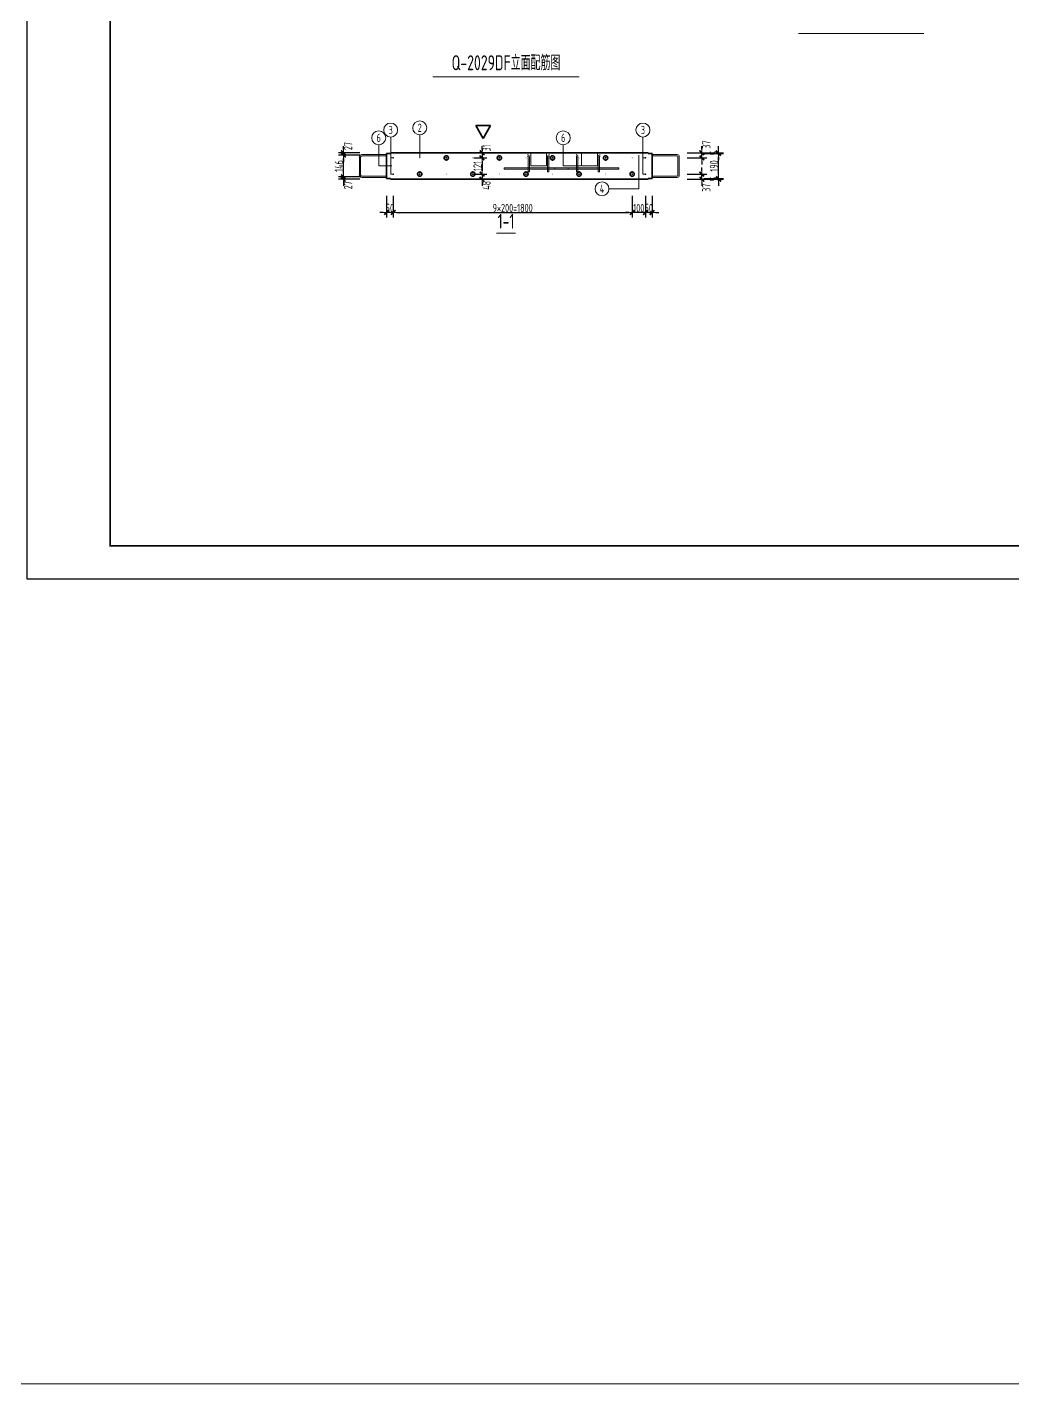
# Model space of a CAD drawing. Extents: x -85320 to 1679916, y -1321939 to 627.
# Drawn here: x 1201740 to 1231440, y -1211112 to -1170247 of the extents above; entities that cross this region are included whole.
import ezdxf
from ezdxf.enums import TextEntityAlignment as Align

# ---------------------------------------------------------------- set-up
doc = ezdxf.new("R2010")
doc.units = 0
doc.header["$LTSCALE"] = 1000
doc.linetypes.add('点划线', pattern=[1850, 1200, -300, 50, -300])
for name, color, linetype in [('BORDER', 7, 'Continuous'), ('TH', 7, 'Continuous'), ('打印线框', 7, 'Continuous'), ('拉模', 7, 'Continuous')]:
    doc.layers.add(name, color=color, linetype=linetype)
for name, color, linetype, lineweight in [('手孔', 6, 'Continuous', 0), ('直线', 7, 'Continuous', 18), ('预制墙图名', 7, 'Continuous', 18), ('预制墙墙身水平筋', 130, 'Continuous', 18), ('预制墙墙身纵向受力筋', 1, 'Continuous', 18), ('预制墙墙身纵向非受力筋', 94, 'Continuous', 18), ('预制墙墙身附加筋', 94, 'Continuous', 18), ('预制墙拉筋', 130, 'Continuous', 18), ('预制墙详图孔洞', 9, '点划线', 18), ('预制墙详图标注', 3, 'Continuous', 18), ('预制墙详图轮廓', 3, 'Continuous', 35)]:
    doc.layers.add(name, color=color, linetype=linetype, lineweight=lineweight)
doc.styles.add('中西文等高字体', font='hztxt_e.shx', dxfattribs={"width": 0.7, "bigfont": 'hbhz.shx'})
doc.styles.add('样式 1', font='yjkeng.shx', dxfattribs={"width": 0.7, "bigfont": 'yjkchn.shx'})
doc.styles.add('样式 2', font='yjkeng.shx', dxfattribs={"width": 0.7, "bigfont": 'yjkchn.shx'})
doc.styles.add('设计院一', font='', dxfattribs={"width": 0.8})
doc.styles.get('设计院一').set_extended_font_data('SimSun')
doc.dimstyles.new('盈建科结构', dxfattribs={"dimscale": 100, "dimtxt": 2.5, "dimasz": 1, "dimexe": 1.5, "dimexo": 0.625, "dimgap": 0.1, "dimtad": 1, "dimdec": 0, "dimrnd": 1, "dimzin": 0, "dimdsep": 46, "dimtxsty": '样式 1', "dimblk": '_yjkbk', "dimblk1": 'ARCHTICK', "dimblk2": 'ARCHTICK', "dimcen": 0.09, "dimadec": 0, "dimazin": 0, "dimtfac": 1, "dimtdec": 4, "dimtix": 1, "dimtmove": 2, "dimatfit": 3, "dimfxl": 1, "dimtolj": 1, "dimtzin": 0, "dimarcsym": 0})

# ---------------------------------------------------------------- blocks, each defined once
blk = doc.blocks.new('_yjkbk')
blk.add_line((-1, 0), (1.5, 0))
blk.add_lwpolyline([(-0.7, -0.7, 0.5, 0.5, 0), (0.7, 0.7, 0.5, 0.5, 0)], format="xyseb")
blk = doc.blocks.new('*D4661')
at = {"layer": 'Defpoints', "color": 0, "transparency": 16777216}
for p in [(1220369, -1175329), (1220569, -1175329), (1220369, -1175829)]:
    blk.add_point(p, dxfattribs=at)
at = {"layer": '预制墙详图标注', "color": 0, "lineweight": -2, "transparency": 16777216}
for p, q in [((1220369, -1175329), (1220369, -1175979)), ((1220569, -1175329), (1220569, -1175979)), ((1220269, -1175829), (1220169, -1175829)), ((1220569, -1175829), (1220369, -1175829)), ((1220669, -1175829), (1220769, -1175829))]:
    blk.add_line(p, q, dxfattribs=at)
at = {"layer": '预制墙详图标注', "color": 0, "lineweight": -2, "transparency": 16777216, "xscale": 100, "yscale": 100, "zscale": 100}
blk.add_blockref('_yjkbk', (1220369, -1175829), dxfattribs=at)
at = {"layer": '预制墙详图标注', "color": 0, "lineweight": -2, "transparency": 16777216, "xscale": 100, "yscale": 100, "zscale": 100, "rotation": 180}
blk.add_blockref('_yjkbk', (1220569, -1175829), dxfattribs=at)
at = {"layer": '预制墙详图标注', "color": 0, "transparency": 16777216, "insert": (1220469, -1175819), "char_height": 250, "attachment_point": 8, "style": '样式 1'}
blk.add_mtext('\\A1;50', dxfattribs=at)
blk = doc.blocks.new('_ArchTick')
at = {"color": 0, "linetype": 'ByBlock', "const_width": 0.4}
blk.add_lwpolyline([(-0.5, -0.5), (0.5, 0.5)], dxfattribs=at)
blk = doc.blocks.new('*D4662')
at = {"layer": 'Defpoints', "color": 0, "transparency": 16777216}
for p in [(1219969, -1175329), (1220369, -1175329), (1219969, -1175829)]:
    blk.add_point(p, dxfattribs=at)
at = {"layer": '预制墙详图标注', "color": 0, "lineweight": -2, "transparency": 16777216}
for p, q in [((1219969, -1175329), (1219969, -1175979)), ((1220369, -1175329), (1220369, -1175979)), ((1219869, -1175829), (1219769, -1175829)), ((1220369, -1175829), (1219969, -1175829)), ((1220469, -1175829), (1220569, -1175829))]:
    blk.add_line(p, q, dxfattribs=at)
at = {"layer": '预制墙详图标注', "color": 0, "lineweight": -2, "transparency": 16777216, "xscale": 100, "yscale": 100, "zscale": 100}
blk.add_blockref('_yjkbk', (1219969, -1175829), dxfattribs=at)
at = {"layer": '预制墙详图标注', "color": 0, "lineweight": -2, "transparency": 16777216, "xscale": 100, "yscale": 100, "zscale": 100, "rotation": 180}
blk.add_blockref('_yjkbk', (1220369, -1175829), dxfattribs=at)
at = {"layer": '预制墙详图标注', "color": 0, "transparency": 16777216, "insert": (1220169, -1175819), "char_height": 250, "attachment_point": 8, "style": '样式 1'}
blk.add_mtext('\\A1;100', dxfattribs=at)
blk = doc.blocks.new('*D4663')
at = {"layer": 'Defpoints', "color": 0, "transparency": 16777216}
for p in [(1212769, -1175329), (1219969, -1175329), (1219969, -1175829)]:
    blk.add_point(p, dxfattribs=at)
at = {"layer": '预制墙详图标注', "color": 0, "lineweight": -2, "transparency": 16777216}
for p, q in [((1212769, -1175392), (1212769, -1175979)), ((1219969, -1175392), (1219969, -1175979)), ((1212869, -1175829), (1219869, -1175829))]:
    blk.add_line(p, q, dxfattribs=at)
at = {"layer": '预制墙详图标注', "color": 0, "lineweight": -2, "transparency": 16777216, "xscale": 100, "yscale": 100, "zscale": 100, "rotation": 180}
blk.add_blockref('_yjkbk', (1212769, -1175829), dxfattribs=at)
at = {"layer": '预制墙详图标注', "color": 0, "lineweight": -2, "transparency": 16777216, "xscale": 100, "yscale": 100, "zscale": 100}
blk.add_blockref('_yjkbk', (1219969, -1175829), dxfattribs=at)
at = {"layer": '预制墙详图标注', "color": 0, "transparency": 16777216, "insert": (1216369, -1175819), "char_height": 250, "attachment_point": 8, "style": '样式 1'}
blk.add_mtext('\\A1;9×200=1800', dxfattribs=at)
blk = doc.blocks.new('*D4664')
at = {"layer": 'Defpoints', "color": 0, "transparency": 16777216}
for p in [(1212569, -1175329), (1212769, -1175329), (1212569, -1175829)]:
    blk.add_point(p, dxfattribs=at)
at = {"layer": '预制墙详图标注', "color": 0, "lineweight": -2, "transparency": 16777216}
for p, q in [((1212569, -1175329), (1212569, -1175979)), ((1212769, -1175329), (1212769, -1175979)), ((1212469, -1175829), (1212369, -1175829)), ((1212769, -1175829), (1212569, -1175829)), ((1212869, -1175829), (1212969, -1175829))]:
    blk.add_line(p, q, dxfattribs=at)
at = {"layer": '预制墙详图标注', "color": 0, "lineweight": -2, "transparency": 16777216, "xscale": 100, "yscale": 100, "zscale": 100}
blk.add_blockref('_yjkbk', (1212569, -1175829), dxfattribs=at)
at = {"layer": '预制墙详图标注', "color": 0, "lineweight": -2, "transparency": 16777216, "xscale": 100, "yscale": 100, "zscale": 100, "rotation": 180}
blk.add_blockref('_yjkbk', (1212769, -1175829), dxfattribs=at)
at = {"layer": '预制墙详图标注', "color": 0, "transparency": 16777216, "insert": (1212669, -1175819), "char_height": 250, "attachment_point": 8, "style": '样式 1'}
blk.add_mtext('\\A1;50', dxfattribs=at)
blk = doc.blocks.new('*D4688')
at = {"layer": 'Defpoints', "color": 0, "transparency": 16777216}
for p in [(1211269, -1174753), (1211769, -1174753), (1211769, -1174829)]:
    blk.add_point(p, dxfattribs=at)
at = {"layer": '预制墙详图标注', "color": 0, "lineweight": -2, "transparency": 16777216}
for p, q in [((1211769, -1174753), (1211119, -1174753)), ((1211769, -1174829), (1211119, -1174829)), ((1211269, -1174653), (1211269, -1174553)), ((1211269, -1174829), (1211269, -1174753)), ((1211269, -1174929), (1211269, -1175029))]:
    blk.add_line(p, q, dxfattribs=at)
at = {"layer": '预制墙详图标注', "color": 0, "lineweight": -2, "transparency": 16777216, "xscale": 100, "yscale": 100, "zscale": 100}
for p, rotation in [((1211269, -1174753), 270), ((1211269, -1174829), 90)]:
    blk.add_blockref('_yjkbk', p, dxfattribs=dict(at, rotation=rotation))
at = {"layer": '预制墙详图标注', "color": 0, "transparency": 16777216, "insert": (1211536, -1175009), "char_height": 250, "attachment_point": 8, "rotation": 90, "style": '样式 1'}
blk.add_mtext('\\A1;27', dxfattribs=at)
blk = doc.blocks.new('*D4689')
at = {"layer": 'Defpoints', "color": 0, "transparency": 16777216}
for p in [(1211269, -1174105), (1211769, -1174105), (1211769, -1174753)]:
    blk.add_point(p, dxfattribs=at)
at = {"layer": '预制墙详图标注', "color": 0, "lineweight": -2, "transparency": 16777216}
for p, q in [((1211769, -1174105), (1211119, -1174105)), ((1211269, -1174653), (1211269, -1174205)), ((1211769, -1174753), (1211119, -1174753))]:
    blk.add_line(p, q, dxfattribs=at)
at = {"layer": '预制墙详图标注', "color": 0, "lineweight": -2, "transparency": 16777216, "xscale": 100, "yscale": 100, "zscale": 100}
for p, rotation in [((1211269, -1174105), 90), ((1211269, -1174753), 270)]:
    blk.add_blockref('_yjkbk', p, dxfattribs=dict(at, rotation=rotation))
at = {"layer": '预制墙详图标注', "color": 0, "transparency": 16777216, "insert": (1211259, -1174429), "char_height": 250, "attachment_point": 8, "rotation": 90, "style": '样式 1'}
blk.add_mtext('\\A1;146', dxfattribs=at)
blk = doc.blocks.new('*D4690')
at = {"layer": 'Defpoints', "color": 0, "transparency": 16777216}
for p in [(1211269, -1174029), (1211769, -1174029), (1211769, -1174105)]:
    blk.add_point(p, dxfattribs=at)
at = {"layer": '预制墙详图标注', "color": 0, "lineweight": -2, "transparency": 16777216}
for p, q in [((1211769, -1174029), (1211119, -1174029)), ((1211269, -1173929), (1211269, -1173829)), ((1211269, -1174105), (1211269, -1174029)), ((1211769, -1174105), (1211119, -1174105)), ((1211269, -1174205), (1211269, -1174305))]:
    blk.add_line(p, q, dxfattribs=at)
at = {"layer": '预制墙详图标注', "color": 0, "lineweight": -2, "transparency": 16777216, "xscale": 100, "yscale": 100, "zscale": 100}
for p, rotation in [((1211269, -1174029), 270), ((1211269, -1174105), 90)]:
    blk.add_blockref('_yjkbk', p, dxfattribs=dict(at, rotation=rotation))
at = {"layer": '预制墙详图标注', "color": 0, "transparency": 16777216, "insert": (1211534, -1173830), "char_height": 250, "attachment_point": 8, "rotation": 90, "style": '样式 1'}
blk.add_mtext('\\A1;27', dxfattribs=at)
blk = doc.blocks.new('*D4708')
at = {"layer": 'Defpoints', "color": 0, "transparency": 16777216}
for p in [(1215195, -1174673), (1215195, -1174829), (1215445, -1174829)]:
    blk.add_point(p, dxfattribs=at)
at = {"layer": '预制墙详图标注', "color": 0, "lineweight": -2, "transparency": 16777216}
for p, q in [((1215445, -1174573), (1215445, -1174473)), ((1215195, -1174673), (1215595, -1174673)), ((1215195, -1174829), (1215595, -1174829)), ((1215445, -1174673), (1215445, -1174829)), ((1215445, -1174929), (1215445, -1175029))]:
    blk.add_line(p, q, dxfattribs=at)
at = {"layer": '预制墙详图标注', "color": 0, "lineweight": -2, "transparency": 16777216, "xscale": 100, "yscale": 100, "zscale": 100}
for p, rotation in [((1215445, -1174673), 270), ((1215445, -1174829), 90)]:
    blk.add_blockref('_yjkbk', p, dxfattribs=dict(at, rotation=rotation))
at = {"layer": '预制墙详图标注', "color": 0, "transparency": 16777216, "insert": (1215705, -1175012), "char_height": 250, "attachment_point": 8, "rotation": 90, "style": '样式 1'}
blk.add_mtext('\\A1;48', dxfattribs=at)
blk = doc.blocks.new('*D4709')
at = {"layer": 'Defpoints', "color": 0, "transparency": 16777216}
for p in [(1215195, -1174185), (1215195, -1174673), (1215445, -1174673)]:
    blk.add_point(p, dxfattribs=at)
at = {"layer": '预制墙详图标注', "color": 0, "lineweight": -2, "transparency": 16777216}
for p, q in [((1215195, -1174185), (1215595, -1174185)), ((1215445, -1174285), (1215445, -1174573)), ((1215195, -1174673), (1215595, -1174673))]:
    blk.add_line(p, q, dxfattribs=at)
at = {"layer": '预制墙详图标注', "color": 0, "lineweight": -2, "transparency": 16777216, "xscale": 100, "yscale": 100, "zscale": 100}
for p, rotation in [((1215445, -1174185), 90), ((1215445, -1174673), 270)]:
    blk.add_blockref('_yjkbk', p, dxfattribs=dict(at, rotation=rotation))
at = {"layer": '预制墙详图标注', "color": 0, "transparency": 16777216, "insert": (1215435, -1174429), "char_height": 250, "attachment_point": 8, "rotation": 90, "style": '样式 1'}
blk.add_mtext('\\A1;121', dxfattribs=at)
blk = doc.blocks.new('*D4710')
at = {"layer": 'Defpoints', "color": 0, "transparency": 16777216}
for p in [(1215195, -1174029), (1215195, -1174185), (1215445, -1174185)]:
    blk.add_point(p, dxfattribs=at)
at = {"layer": '预制墙详图标注', "color": 0, "lineweight": -2, "transparency": 16777216}
for p, q in [((1215195, -1174029), (1215595, -1174029)), ((1215445, -1173929), (1215445, -1173829)), ((1215445, -1174029), (1215445, -1174185)), ((1215195, -1174185), (1215595, -1174185)), ((1215445, -1174285), (1215445, -1174385))]:
    blk.add_line(p, q, dxfattribs=at)
at = {"layer": '预制墙详图标注', "color": 0, "lineweight": -2, "transparency": 16777216, "xscale": 100, "yscale": 100, "zscale": 100}
for p, rotation in [((1215445, -1174029), 270), ((1215445, -1174185), 90)]:
    blk.add_blockref('_yjkbk', p, dxfattribs=dict(at, rotation=rotation))
at = {"layer": '预制墙详图标注', "color": 0, "transparency": 16777216, "insert": (1215705, -1173884), "char_height": 250, "attachment_point": 8, "rotation": 90, "style": '样式 1'}
blk.add_mtext('\\A1;31', dxfattribs=at)
blk = doc.blocks.new('图框1')
at = {"color": 7}
for p, q in [((1433679, -783089), (1425679, -783089)), ((1425679, -783089), (1425679, -823089)), ((1426679, -786689), (1426679, -783089)), ((1427679, -786689), (1427679, -783089)), ((1433679, -783089), (1433679, -823089)), ((1433679, -823089), (1433679, -783089)), ((1433679, -783089), (1433679, -823089)), ((1433679, -823089), (1433679, -783089)), ((1433679, -783989), (1425679, -783989)), ((1433679, -784889), (1425679, -784889)), ((1433679, -785789), (1425679, -785789)), ((1433679, -786689), (1425679, -786689)), ((1433679, -794189), (1425679, -794189)), ((1433679, -800789), (1425679, -800789)), ((1433679, -804289), (1425679, -804289)), ((1433679, -807789), (1425679, -807789)), ((1427879, -814089), (1427879, -807789)), ((1430679, -814089), (1430679, -807789)), ((1433679, -808689), (1425679, -808689)), ((1433679, -809589), (1425679, -809589)), ((1433679, -810489), (1425679, -810489)), ((1433679, -811389), (1425679, -811389)), ((1433679, -812289), (1425679, -812289)), ((1433679, -813189), (1425679, -813189)), ((1433679, -814089), (1425679, -814089)), ((1427879, -823089), (1427879, -814089)), ((1433679, -814089), (1431691, -814089)), ((1433679, -815889), (1425679, -815889)), ((1433679, -817689), (1425679, -817689)), ((1433679, -819489), (1425679, -819489)), ((1433679, -821289), (1425679, -821289)), ((1430279, -823089), (1430279, -821289)), ((1432079, -823089), (1432079, -821289)), ((1433679, -822189), (1425679, -822189)), ((1425679, -823089), (1433679, -823089)), ((1425679, -823089), (1433679, -823089))]:
    blk.add_line(p, q, dxfattribs=at)
at = {"layer": 'BORDER', "const_width": 50}
blk.add_lwpolyline([(1377779, -823089), (1377779, -783089), (1433679, -783089), (1433679, -823089)], close=True, dxfattribs=at)
at = {"color": 7, "style": '设计院一'}
for s, height, p in [('版本', 300, (1426237, -786289)), ('日期', 300, (1427179, -786289)), ('修改原因或内容', 300, (1430679, -786289)), ('Rev.', 200, (1426237, -786589)), ('Date', 200, (1427179, -786589)), ('Reason or Content', 200, (1430679, -786589)), ('生产单位', 300, (1426829, -814989)), ('Client', 200, (1426829, -815289)), ('项目名称', 300, (1426829, -816789)), ('Project', 200, (1426829, -817089)), ('子项名称', 300, (1426829, -818589)), ('Sub Project', 200, (1426829, -818889)), ('图  名', 300, (1426829, -820389)), ('Title', 200, (1426829, -820689)), ('工  号', 300, (1426829, -821789)), ('图  别', 300, (1431179, -821789)), ('Project No.', 200, (1426829, -822089)), ('Discipline', 200, (1431179, -822089)), ('日  期', 300, (1426829, -822689)), ('图  号', 300, (1431179, -822689)), ('Date', 200, (1426829, -822989)), ('Drawing No.', 200, (1431179, -822989))]:
    blk.add_text(s, height=height, dxfattribs=at).set_placement(p, align=Align.CENTER)
for s, height, p in [('审图章', 300, (1425879, -786989)), ('Trial Stamp', 200, (1427243, -786989)), ('设计单位', 300, (1425879, -794489)), ('Design Institute', 200, (1427708, -794489)), ('出图专用章', 300, (1425879, -801089)), ('Release Stamp', 200, (1428118, -801089))]:
    blk.add_text(s, height=height, dxfattribs=at).set_placement(p, align=Align.MIDDLE_LEFT)
at = {"layer": 'TH', "color": 2, "style": '中西文等高字体', "width": 0.7}
for s, p in [('秦皇岛永瑞装配式建筑科技有限公司', (1428359, -818709)), ('泰丰·首府二期', (1429517, -820439))]:
    blk.add_text(s, height=440, dxfattribs=at).set_placement(p, align=Align.BOTTOM_LEFT)
blk = doc.blocks.new('闭口大左')
at = {"layer": '预制墙墙身水平筋', "color": 4, "lineweight": 0}
for p, q in [((1052669, -854687), (1052669, -855255)), ((1052709, -854687), (1052709, -855255))]:
    blk.add_line(p, q, dxfattribs=at)
at = {"layer": '预制墙墙身水平筋', "lineweight": 0}
for p, q in [((1052729, -854627), (1053489, -854627)), ((1052729, -854627), (1053489, -854627)), ((1052729, -854627), (1053489, -854627)), ((1052729, -854627), (1053489, -854627)), ((1052729, -854627), (1053489, -854627)), ((1052729, -854627), (1053489, -854627)), ((1052729, -854627), (1053489, -854627)), ((1052729, -854627), (1053489, -854627)), ((1052729, -854627), (1053489, -854627)), ((1052729, -854627), (1053489, -854627)), ((1052729, -854627), (1053489, -854627)), ((1052729, -854627), (1053489, -854627)), ((1052729, -854627), (1053489, -854627)), ((1052729, -854627), (1053489, -854627)), ((1052729, -854627), (1053489, -854627)), ((1053489, -854667), (1052729, -854667)), ((1053489, -854667), (1052729, -854667)), ((1053489, -854667), (1052729, -854667)), ((1053489, -854667), (1052729, -854667)), ((1053489, -854667), (1052729, -854667)), ((1053489, -854667), (1052729, -854667)), ((1053489, -854667), (1052729, -854667)), ((1053489, -854667), (1052729, -854667)), ((1053489, -854667), (1052729, -854667)), ((1053489, -854667), (1052729, -854667)), ((1053489, -854667), (1052729, -854667)), ((1053489, -854667), (1052729, -854667)), ((1053489, -854667), (1052729, -854667)), ((1053489, -854667), (1052729, -854667)), ((1053489, -854667), (1052729, -854667)), ((1052729, -855275), (1053489, -855275)), ((1053489, -855315), (1052729, -855315))]:
    blk.add_line(p, q, dxfattribs=at)
for centre, radius, start, end in [((1052729, -854687), 60, 90, 180), ((1052729, -854687), 60, 90, 180), ((1052729, -854687), 60, 90, 180), ((1052729, -854687), 60, 90, 180), ((1052729, -854687), 60, 90, 180), ((1052729, -854687), 60, 90, 180), ((1052729, -854687), 60, 90, 180), ((1052729, -854687), 60, 90, 180), ((1052729, -854687), 60, 90, 180), ((1052729, -854687), 60, 90, 180), ((1052729, -854687), 60, 90, 180), ((1052729, -854687), 60, 90, 180), ((1052729, -854687), 60, 90, 180), ((1052729, -854687), 60, 90, 180), ((1052729, -854687), 20, 90, 180), ((1052729, -854687), 20, 90, 180), ((1052729, -854687), 20, 90, 180), ((1052729, -854687), 20, 90, 180), ((1052729, -854687), 20, 90, 180), ((1052729, -854687), 20, 90, 180), ((1052729, -854687), 20, 90, 180), ((1052729, -854687), 20, 90, 180), ((1052729, -854687), 20, 90, 180), ((1052729, -854687), 20, 90, 180), ((1052729, -854687), 20, 90, 180), ((1052729, -854687), 20, 90, 180), ((1052729, -854687), 20, 90, 180), ((1052729, -854687), 20, 90, 180), ((1052729, -855255), 60, 180, 270), ((1052729, -855255), 20, 180, 270)]:
    blk.add_arc(centre, radius, start, end, dxfattribs=at)
blk = doc.blocks.new('u闭口大右')
at = {"layer": '预制墙墙身水平筋', "lineweight": 0}
for p, q in [((1059089, -854627), (1059833, -854627)), ((1059089, -854627), (1059833, -854627)), ((1059089, -854627), (1059833, -854627)), ((1059089, -854627), (1059833, -854627)), ((1059089, -854627), (1059833, -854627)), ((1059089, -854627), (1059833, -854627)), ((1059089, -854627), (1059833, -854627)), ((1059089, -854627), (1059833, -854627)), ((1059089, -854627), (1059833, -854627)), ((1059089, -854627), (1059833, -854627)), ((1059089, -854627), (1059833, -854627)), ((1059089, -854627), (1059833, -854627)), ((1059089, -854627), (1059833, -854627)), ((1059089, -854627), (1059833, -854627)), ((1059089, -854627), (1059833, -854627)), ((1059833, -854667), (1059089, -854667)), ((1059833, -854667), (1059089, -854667)), ((1059833, -854667), (1059089, -854667)), ((1059833, -854667), (1059089, -854667)), ((1059833, -854667), (1059089, -854667)), ((1059833, -854667), (1059089, -854667)), ((1059833, -854667), (1059089, -854667)), ((1059833, -854667), (1059089, -854667)), ((1059833, -854667), (1059089, -854667)), ((1059833, -854667), (1059089, -854667)), ((1059833, -854667), (1059089, -854667)), ((1059833, -854667), (1059089, -854667)), ((1059833, -854667), (1059089, -854667)), ((1059833, -854667), (1059089, -854667)), ((1059833, -854667), (1059089, -854667)), ((1059869, -854732), (1059869, -854703)), ((1059869, -854732), (1059869, -854703)), ((1059869, -854732), (1059869, -854703)), ((1059869, -854732), (1059869, -854703)), ((1059869, -854732), (1059869, -854703)), ((1059869, -854732), (1059869, -854703)), ((1059869, -854732), (1059869, -854703)), ((1059869, -854732), (1059869, -854703)), ((1059869, -854732), (1059869, -854703)), ((1059869, -854732), (1059869, -854703)), ((1059869, -854732), (1059869, -854703)), ((1059869, -854732), (1059869, -854703)), ((1059869, -854732), (1059869, -854703)), ((1059869, -854732), (1059869, -854703)), ((1059869, -854732), (1059869, -854703)), ((1059909, -854703), (1059909, -854732)), ((1059909, -854703), (1059909, -854732)), ((1059909, -854703), (1059909, -854732)), ((1059909, -854703), (1059909, -854732)), ((1059909, -854703), (1059909, -854732)), ((1059909, -854703), (1059909, -854732)), ((1059909, -854703), (1059909, -854732)), ((1059909, -854703), (1059909, -854732)), ((1059909, -854703), (1059909, -854732)), ((1059909, -854703), (1059909, -854732)), ((1059909, -854703), (1059909, -854732)), ((1059909, -854703), (1059909, -854732)), ((1059909, -854703), (1059909, -854732)), ((1059909, -854703), (1059909, -854732)), ((1059909, -854703), (1059909, -854732)), ((1059089, -855275), (1059833, -855275)), ((1059089, -855275), (1059833, -855275)), ((1059089, -855275), (1059833, -855275)), ((1059089, -855275), (1059833, -855275)), ((1059089, -855275), (1059833, -855275)), ((1059089, -855275), (1059833, -855275)), ((1059089, -855275), (1059833, -855275)), ((1059089, -855275), (1059833, -855275)), ((1059089, -855275), (1059833, -855275)), ((1059089, -855275), (1059833, -855275)), ((1059089, -855275), (1059833, -855275)), ((1059089, -855275), (1059833, -855275)), ((1059089, -855275), (1059833, -855275)), ((1059089, -855275), (1059833, -855275)), ((1059089, -855275), (1059833, -855275)), ((1059833, -855315), (1059089, -855315))]:
    blk.add_line(p, q, dxfattribs=at)
at = {"layer": '预制墙墙身水平筋', "color": 4, "lineweight": 0}
for p, q in [((1059869, -854703), (1059869, -855238)), ((1059909, -854703), (1059909, -855238))]:
    blk.add_line(p, q, dxfattribs=at)
at = {"layer": '预制墙墙身水平筋', "lineweight": 0}
for centre, radius, start, end in [((1059833, -854703), 76.6, 360, 90), ((1059833, -854703), 76.6, 360, 90), ((1059833, -854703), 76.6, 360, 90), ((1059833, -854703), 76.6, 360, 90), ((1059833, -854703), 76.6, 360, 90), ((1059833, -854703), 76.6, 360, 90), ((1059833, -854703), 76.6, 360, 90), ((1059833, -854703), 76.6, 360, 90), ((1059833, -854703), 76.6, 360, 90), ((1059833, -854703), 76.6, 360, 90), ((1059833, -854703), 76.6, 360, 90), ((1059833, -854703), 76.6, 360, 90), ((1059833, -854703), 76.6, 360, 90), ((1059833, -854703), 76.6, 360, 90), ((1059833, -854703), 36.6, 360, 90), ((1059833, -854703), 36.6, 360, 90), ((1059833, -854703), 36.6, 360, 90), ((1059833, -854703), 36.6, 360, 90), ((1059833, -854703), 36.6, 360, 90), ((1059833, -854703), 36.6, 360, 90), ((1059833, -854703), 36.6, 360, 90), ((1059833, -854703), 36.6, 360, 90), ((1059833, -854703), 36.6, 360, 90), ((1059833, -854703), 36.6, 360, 90), ((1059833, -854703), 36.6, 360, 90), ((1059833, -854703), 36.6, 360, 90), ((1059833, -854703), 36.6, 360, 90), ((1059833, -854703), 36.6, 360, 90), ((1059833, -855238), 76.6, 270, 0), ((1059833, -855238), 76.6, 270, 0), ((1059833, -855238), 76.6, 270, 0), ((1059833, -855238), 76.6, 270, 0), ((1059833, -855238), 76.6, 270, 0), ((1059833, -855238), 76.6, 270, 0), ((1059833, -855238), 76.6, 270, 0), ((1059833, -855238), 76.6, 270, 0), ((1059833, -855238), 76.6, 270, 0), ((1059833, -855238), 76.6, 270, 0), ((1059833, -855238), 76.6, 270, 0), ((1059833, -855238), 76.6, 270, 0), ((1059833, -855238), 76.6, 270, 0), ((1059833, -855238), 36.6, 270, 0), ((1059833, -855238), 76.6, 270, 0)]:
    blk.add_arc(centre, radius, start, end, dxfattribs=at)
blk = doc.blocks.new('手孔弯筋')
at = {"layer": '预制墙墙身水平筋', "color": 4, "lineweight": 0}
blk.add_line((1057610, -855147), (1057650, -855147), dxfattribs=at)
at = {"layer": '预制墙拉筋', "lineweight": 0}
for p, q in [((1057610, -854684), (1057610, -855147)), ((1057650, -855147), (1057650, -854684))]:
    blk.add_line(p, q, dxfattribs=at)
for radius in [57.5, 17.5]:
    blk.add_arc((1057592, -854684), radius, 360, 90, dxfattribs=at)
blk = doc.blocks.new('*D4718')
at = {"layer": 'Defpoints', "color": 0, "transparency": 16777216}
for p in [(1221569, -1174673), (1221569, -1174829), (1222069, -1174673)]:
    blk.add_point(p, dxfattribs=at)
at = {"layer": '预制墙详图标注', "color": 0, "lineweight": -2, "transparency": 16777216}
for p, q in [((1222069, -1174573), (1222069, -1174473)), ((1221631, -1174673), (1222219, -1174673)), ((1221631, -1174829), (1222219, -1174829)), ((1222069, -1174829), (1222069, -1174673)), ((1222069, -1174929), (1222069, -1175029))]:
    blk.add_line(p, q, dxfattribs=at)
at = {"layer": '预制墙详图标注', "color": 0, "lineweight": -2, "transparency": 16777216, "xscale": 100, "yscale": 100, "zscale": 100}
for p, rotation in [((1222069, -1174673), 270), ((1222069, -1174829), 90)]:
    blk.add_blockref('_yjkbk', p, dxfattribs=dict(at, rotation=rotation))
at = {"layer": '预制墙详图标注', "color": 0, "transparency": 16777216, "insert": (1222329, -1175086), "char_height": 250, "attachment_point": 8, "rotation": 90, "style": '样式 1'}
blk.add_mtext('\\A1;37', dxfattribs=at)
blk = doc.blocks.new('*D4719')
at = {"layer": 'Defpoints', "color": 0, "transparency": 16777216}
for p in [(1221569, -1174029), (1222069, -1174029), (1221569, -1174185)]:
    blk.add_point(p, dxfattribs=at)
at = {"layer": '预制墙详图标注', "color": 0, "lineweight": -2, "transparency": 16777216}
for p, q in [((1221631, -1174029), (1222219, -1174029)), ((1222069, -1173929), (1222069, -1173829)), ((1222069, -1174185), (1222069, -1174029)), ((1221631, -1174185), (1222219, -1174185)), ((1222069, -1174285), (1222069, -1174385))]:
    blk.add_line(p, q, dxfattribs=at)
at = {"layer": '预制墙详图标注', "color": 0, "lineweight": -2, "transparency": 16777216, "xscale": 100, "yscale": 100, "zscale": 100}
for p, rotation in [((1222069, -1174029), 270), ((1222069, -1174185), 90)]:
    blk.add_blockref('_yjkbk', p, dxfattribs=dict(at, rotation=rotation))
at = {"layer": '预制墙详图标注', "color": 0, "transparency": 16777216, "insert": (1222329, -1173788), "char_height": 250, "attachment_point": 8, "rotation": 90, "style": '样式 1'}
blk.add_mtext('\\A1;37', dxfattribs=at)
blk = doc.blocks.new('*D4720')
at = {"layer": 'Defpoints', "color": 0, "transparency": 16777216}
for p in [(1222069, -1174049), (1222569, -1174049), (1222069, -1174809)]:
    blk.add_point(p, dxfattribs=at)
at = {"layer": '预制墙详图标注', "color": 0, "lineweight": -2, "transparency": 16777216}
for p, q in [((1222131, -1174049), (1222719, -1174049)), ((1222569, -1174709), (1222569, -1174149)), ((1222131, -1174809), (1222719, -1174809))]:
    blk.add_line(p, q, dxfattribs=at)
at = {"layer": '预制墙详图标注', "color": 0, "lineweight": -2, "transparency": 16777216, "xscale": 100, "yscale": 100, "zscale": 100}
for p, rotation in [((1222569, -1174049), 90), ((1222569, -1174809), 270)]:
    blk.add_blockref('_yjkbk', p, dxfattribs=dict(at, rotation=rotation))
at = {"layer": '预制墙详图标注', "color": 0, "transparency": 16777216, "insert": (1222559, -1174429), "char_height": 250, "attachment_point": 8, "rotation": 90, "style": '样式 1'}
blk.add_mtext('\\A1;190', dxfattribs=at)
blk = doc.blocks.new('*D4721')
at = {"layer": 'Defpoints', "color": 0, "transparency": 16777216}
for p in [(1222069, -1174029), (1222069, -1174049), (1222569, -1174029)]:
    blk.add_point(p, dxfattribs=at)
at = {"layer": '预制墙详图标注', "color": 0, "lineweight": -2, "transparency": 16777216}
for p, q in [((1222131, -1174029), (1222719, -1174029)), ((1222131, -1174049), (1222719, -1174049)), ((1222569, -1173929), (1222569, -1173829)), ((1222569, -1174049), (1222569, -1174029)), ((1222569, -1174149), (1222569, -1174249))]:
    blk.add_line(p, q, dxfattribs=at)
at = {"layer": '预制墙详图标注', "color": 0, "lineweight": -2, "transparency": 16777216, "xscale": 100, "yscale": 100, "zscale": 100}
for p, rotation in [((1222569, -1174049), 90), ((1222569, -1174029), 270)]:
    blk.add_blockref('_yjkbk', p, dxfattribs=dict(at, rotation=rotation))
at = {"layer": '预制墙详图标注', "color": 0, "transparency": 16777216, "insert": (1222559, -1174039), "char_height": 250, "attachment_point": 8, "rotation": 90, "style": '样式 1'}
blk.add_mtext('\\A1;5', dxfattribs=at)
blk = doc.blocks.new('*D4722')
at = {"layer": 'Defpoints', "color": 0, "transparency": 16777216}
for p in [(1222069, -1174809), (1222069, -1174829), (1222569, -1174809)]:
    blk.add_point(p, dxfattribs=at)
at = {"layer": '预制墙详图标注', "color": 0, "lineweight": -2, "transparency": 16777216}
for p, q in [((1222131, -1174809), (1222719, -1174809)), ((1222131, -1174829), (1222719, -1174829)), ((1222569, -1174709), (1222569, -1174609)), ((1222569, -1174829), (1222569, -1174809)), ((1222569, -1174929), (1222569, -1175029))]:
    blk.add_line(p, q, dxfattribs=at)
at = {"layer": '预制墙详图标注', "color": 0, "lineweight": -2, "transparency": 16777216, "xscale": 100, "yscale": 100, "zscale": 100}
for p, rotation in [((1222569, -1174829), 90), ((1222569, -1174809), 270)]:
    blk.add_blockref('_yjkbk', p, dxfattribs=dict(at, rotation=rotation))
at = {"layer": '预制墙详图标注', "color": 0, "transparency": 16777216, "insert": (1222559, -1174819), "char_height": 250, "attachment_point": 8, "rotation": 90, "style": '样式 1'}
blk.add_mtext('\\A1;5', dxfattribs=at)

msp = doc.modelspace()

# ---------------------------------------------------------------- linework, layer by layer
at = {"layer": '手孔', "color": 6}
for points in [[(1217393.065, -1174029.355), (1216913.065, -1174029.355), (1216913.065, -1174429.355), (1217393.065, -1174429.355)], [(1218919.874, -1174029.354), (1218439.874, -1174029.354), (1218439.874, -1174429.354), (1218919.874, -1174429.354)]]:
    msp.add_lwpolyline(points, close=True, dxfattribs=at)
at = {"layer": '打印线框', "color": 1}
msp.add_lwpolyline([(1201739.78, -1186871.678), (1201739.78, -1144871.678), (1261139.78, -1144871.678), (1261139.78, -1186871.678)], close=True, dxfattribs=at)
at = {"layer": '直线', "lineweight": 18}
for p, q in [((1212768.733, -1174181.355), (1212693.733, -1174181.355)), ((1220368.733, -1174181.355), (1220293.733, -1174181.355)), ((1220168.733, -1174753.355), (1220168.733, -1175115.355))]:
    msp.add_line(p, q, dxfattribs=at)
for points in [[(1212768.733, -1174677.355), (1212693.733, -1174677.355), (1212693.733, -1173556.355)], [(1213568.733, -1174185.355), (1213568.733, -1173488.355)], [(1220368.733, -1174677.355), (1220293.733, -1174677.355), (1220293.733, -1173556.355)], [(1212732.733, -1174429.355), (1212332.733, -1174429.355), (1212332.733, -1173789.355)], [(1218426.733, -1174429.355), (1217892.733, -1174429.355), (1217892.733, -1173789.355)], [(1220168.733, -1174105.355), (1220168.733, -1175115.355), (1219270.733, -1175115.355)]]:
    msp.add_lwpolyline(points, dxfattribs=at)
for centre in [(1212693.733, -1173346.355), (1213568.733, -1173278.355), (1220293.733, -1173346.355), (1212332.733, -1173579.355), (1217892.733, -1173579.355), (1219060.733, -1175115.355)]:
    msp.add_circle(centre, 210, dxfattribs=at)
at = {"layer": '预制墙图名', "lineweight": 18}
for p, q in [((1228756.812, -1170442.27), (1224980.655, -1170442.27)), ((1218374.174, -1171742.27), (1213963.293, -1171742.27)), ((1216453.445, -1176454.355), (1215884.022, -1176454.355))]:
    msp.add_line(p, q, dxfattribs=at)
at = {"layer": '预制墙墙身水平筋', "color": 4}
for points in [[(993126.888, -1050834.805), (1679915.705, -1050834.805), (1679915.705, -1211112.227), (993126.888, -1211112.227)], [(1218038.785, -1174489.004), (1216115.161, -1174489.004), (1216115.161, -1174529.004), (1218038.785, -1174529.004)], [(1219566.526, -1174489.004), (1217642.901, -1174489.004), (1217642.901, -1174529.004), (1219566.526, -1174529.004)]]:
    msp.add_lwpolyline(points, close=True, dxfattribs=at)
at = {"layer": '预制墙墙身水平筋', "lineweight": 18, "const_width": 0.18}
for points in [[(1216814.13, -1174085.355), (1212568.733, -1174085.355)], [(1212568.733, -1174125.355), (1216814.13, -1174125.355)], [(1218279.191, -1174085.355), (1217478.749, -1174085.355)], [(1217478.749, -1174125.355), (1218279.191, -1174125.355)], [(1220568.733, -1174085.355), (1219006.489, -1174085.355)], [(1219006.489, -1174125.355), (1220568.733, -1174125.355)], [(1220568.733, -1174733.355), (1212568.733, -1174733.355)], [(1212568.733, -1174773.355), (1220568.733, -1174773.355)]]:
    msp.add_lwpolyline(points, dxfattribs=at)
at = {"layer": '预制墙墙身纵向受力筋', "lineweight": 18, "const_width": 28}
for points in [[(1214354.733, -1174185.355, -1), (1214382.733, -1174185.355, -1)], [(1215954.733, -1174185.355, -1), (1215982.733, -1174185.355, -1)], [(1217554.733, -1174185.355, -1), (1217582.733, -1174185.355, -1)], [(1219154.733, -1174185.355, -1), (1219182.733, -1174185.355, -1)], [(1213554.733, -1174673.355, -1), (1213582.733, -1174673.355, -1)], [(1215154.733, -1174673.355, -1), (1215182.733, -1174673.355, -1)], [(1216754.733, -1174673.355, -1), (1216782.733, -1174673.355, -1)], [(1218354.733, -1174673.355, -1), (1218382.733, -1174673.355, -1)], [(1219954.733, -1174673.355, -1), (1219982.733, -1174673.355, -1)]]:
    msp.add_lwpolyline(points, format="xyb", close=True, dxfattribs=at)
at = {"layer": '预制墙墙身纵向非受力筋', "lineweight": 18, "const_width": 12}
for points in [[(1213562.733, -1174185.355, -1), (1213574.733, -1174185.355, -1)], [(1215162.733, -1174185.355, -1), (1215174.733, -1174185.355, -1)], [(1216762.733, -1174185.355, -1), (1216774.733, -1174185.355, -1)], [(1218362.733, -1174185.355, -1), (1218374.733, -1174185.355, -1)], [(1219962.733, -1174185.355, -1), (1219974.733, -1174185.355, -1)], [(1214362.733, -1174673.355, -1), (1214374.733, -1174673.355, -1)], [(1215962.733, -1174673.355, -1), (1215974.733, -1174673.355, -1)], [(1217562.733, -1174673.355, -1), (1217574.733, -1174673.355, -1)], [(1219162.733, -1174673.355, -1), (1219174.733, -1174673.355, -1)]]:
    msp.add_lwpolyline(points, format="xyb", close=True, dxfattribs=at)
at = {"layer": '预制墙墙身附加筋', "lineweight": 18, "const_width": 24}
for points in [[(1212756.733, -1174181.355, -1), (1212780.733, -1174181.355, -1)], [(1220356.733, -1174181.355, -1), (1220380.733, -1174181.355, -1)], [(1212756.733, -1174677.355, -1), (1212780.733, -1174677.355, -1)], [(1220356.733, -1174677.355, -1), (1220380.733, -1174677.355, -1)]]:
    msp.add_lwpolyline(points, format="xyb", close=True, dxfattribs=at)
at = {"layer": '预制墙拉筋', "lineweight": 18, "const_width": 0.18}
for points in [[(1212852.103, -1174689.713), (1212796.99, -1174767.625, -0.24342753), (1212762.731, -1174785.355), (1212747.732, -1174785.355), (1212747.732, -1174787.357, -0.414213568), (1212746.731, -1174786.356), (1212748.733, -1174786.356), (1212748.733, -1174087.352, -0.414213568), (1212762.731, -1174073.355), (1212777.73, -1174073.355, -0.24342753), (1212788.328, -1174078.84), (1212852.103, -1174168.996), (1212878.228, -1174150.516), (1212814.453, -1174060.36, 0.24342753), (1212777.73, -1174041.355), (1212762.731, -1174041.355, 0.414213568), (1212716.733, -1174087.352), (1212716.733, -1174786.356, 0.414213568), (1212747.732, -1174817.355), (1212762.731, -1174817.355, 0.24342753), (1212823.115, -1174786.105), (1212878.228, -1174708.193)], [(1213497.239, -1174708.193), (1213552.352, -1174786.105, 0.24342753), (1213612.736, -1174817.355), (1213627.735, -1174817.355, 0.414213568), (1213658.733, -1174786.356), (1213658.733, -1174087.352, 0.414213568), (1213612.736, -1174041.355), (1213597.737, -1174041.355, 0.24342753), (1213561.014, -1174060.36), (1213497.239, -1174150.516), (1213523.363, -1174168.996), (1213587.139, -1174078.84, -0.24342753), (1213597.737, -1174073.355), (1213612.736, -1174073.355, -0.414213568), (1213626.733, -1174087.352), (1213626.733, -1174786.356), (1213628.736, -1174786.356, -0.414213568), (1213627.735, -1174787.357), (1213627.735, -1174785.355), (1213612.736, -1174785.355, -0.24342753), (1213578.477, -1174767.625), (1213523.363, -1174689.713)], [(1215897.239, -1174708.193), (1215952.352, -1174786.105, 0.24342753), (1216012.736, -1174817.355), (1216027.735, -1174817.355, 0.414213568), (1216058.733, -1174786.356), (1216058.733, -1174087.352, 0.414213568), (1216012.736, -1174041.355), (1215997.737, -1174041.355, 0.24342753), (1215961.014, -1174060.36), (1215897.239, -1174150.516), (1215923.363, -1174168.996), (1215987.139, -1174078.84, -0.24342753), (1215997.737, -1174073.355), (1216012.736, -1174073.355, -0.414213568), (1216026.733, -1174087.352), (1216026.733, -1174786.356), (1216028.736, -1174786.356, -0.414213568), (1216027.735, -1174787.357), (1216027.735, -1174785.355), (1216012.736, -1174785.355, -0.24342753), (1215978.477, -1174767.625), (1215923.363, -1174689.713)], [(1218297.239, -1174708.193), (1218352.352, -1174786.105, 0.24342753), (1218412.736, -1174817.355), (1218427.735, -1174817.355, 0.414213568), (1218458.733, -1174786.356), (1218458.733, -1174087.352, 0.414213568), (1218412.736, -1174041.355), (1218397.737, -1174041.355, 0.24342753), (1218361.014, -1174060.36), (1218297.239, -1174150.516), (1218323.363, -1174168.996), (1218387.139, -1174078.84, -0.24342753), (1218397.737, -1174073.355), (1218412.736, -1174073.355, -0.414213568), (1218426.733, -1174087.352), (1218426.733, -1174786.356), (1218428.736, -1174786.356, -0.414213568), (1218427.735, -1174787.357), (1218427.735, -1174785.355), (1218412.736, -1174785.355, -0.24342753), (1218378.477, -1174767.625), (1218323.363, -1174689.713)], [(1220259.239, -1174708.193), (1220314.352, -1174786.105, 0.24342753), (1220374.736, -1174817.355), (1220389.735, -1174817.355, 0.414213568), (1220420.733, -1174786.356), (1220420.733, -1174087.352, 0.414213568), (1220374.736, -1174041.355), (1220359.737, -1174041.355, 0.24342753), (1220323.014, -1174060.36), (1220259.239, -1174150.516), (1220285.363, -1174168.996), (1220349.139, -1174078.84, -0.24342753), (1220359.737, -1174073.355), (1220374.736, -1174073.355, -0.414213568), (1220388.733, -1174087.352), (1220388.733, -1174786.356), (1220390.736, -1174786.356, -0.414213568), (1220389.735, -1174787.357), (1220389.735, -1174785.355), (1220374.736, -1174785.355, -0.24342753), (1220340.477, -1174767.625), (1220285.363, -1174689.713)]]:
    msp.add_lwpolyline(points, format="xyb", close=True, dxfattribs=at)
at = {"layer": '预制墙详图孔洞', "lineweight": 35}
for centre in [(1214368.733, -1174185.355), (1215968.733, -1174185.355), (1217568.733, -1174185.355), (1219168.733, -1174185.355), (1213568.733, -1174673.355), (1215168.733, -1174673.355), (1216768.733, -1174673.355), (1218368.733, -1174673.355), (1219968.733, -1174673.355)]:
    msp.add_circle(centre, 64, dxfattribs=at)
at = {"layer": '预制墙详图标注', "lineweight": 35}
for p, q in [((1215480.464, -1173599.181), (1215255.464, -1173209.469)), ((1215255.464, -1173209.469), (1215705.464, -1173209.469)), ((1215480.464, -1173599.181), (1215705.464, -1173209.469))]:
    msp.add_line(p, q, dxfattribs=at)
at = {"layer": '预制墙详图轮廓', "lineweight": 35}
for p, q in [((1212688.733, -1174049.355), (1212568.733, -1174049.355)), ((1212568.733, -1174049.355), (1212568.733, -1174809.355)), ((1220448.733, -1174029.355), (1212688.733, -1174029.355)), ((1212688.733, -1174029.355), (1212688.733, -1174049.355)), ((1220448.733, -1174049.355), (1220448.733, -1174029.355)), ((1220568.733, -1174049.355), (1220448.733, -1174049.355)), ((1220568.733, -1174809.355), (1220568.733, -1174049.355)), ((1212568.733, -1174809.355), (1212688.733, -1174809.355)), ((1212688.733, -1174809.355), (1212688.733, -1174829.355)), ((1220448.733, -1174829.355), (1212688.733, -1174829.355)), ((1220448.733, -1174829.355), (1220448.733, -1174809.355)), ((1220448.733, -1174809.355), (1220568.733, -1174809.355))]:
    msp.add_line(p, q, dxfattribs=at)

# ---------------------------------------------------------------- block references
at = {"layer": '拉模', "color": 3}
msp.add_blockref('图框1', (-173539.168, -362782.984), dxfattribs=at)
at = {"layer": '预制墙墙身水平筋', "color": 4, "xscale": -1}
for name, p in [('u闭口大右', (2271658.104, -319458.507)), ('手孔弯筋', (2275071.166, -319458.507)), ('手孔弯筋', (2276598.906, -319458.507)), ('闭口大左', (2274058.104, -319458.507))]:
    msp.add_blockref(name, p, dxfattribs=at)
at = {"layer": '预制墙墙身水平筋', "color": 4}
for p in [(159221.713, -319458.507), (160686.775, -319458.507)]:
    msp.add_blockref('手孔弯筋', p, dxfattribs=at)

# ---------------------------------------------------------------- texts
at = {"layer": '直线', "linetype": 'Continuous', "style": '样式 1', "width": 0.7}
for s, p in [('3', (1212693.733, -1173346.355)), ('2', (1213568.733, -1173278.355)), ('3', (1220293.733, -1173346.355)), ('6', (1212332.733, -1173579.355)), ('6', (1217892.733, -1173579.355)), ('4', (1219060.733, -1175115.355))]:
    msp.add_text(s, height=250, dxfattribs=at).set_placement(p, align=Align.MIDDLE_CENTER)
at = {"layer": '预制墙图名', "linetype": 'Continuous', "style": '样式 2', "width": 0.7}
for s, p in [('Q-2029DF立面配筋图', (1216168.733, -1171679.355)), ('1-1', (1216168.733, -1176454.355))]:
    msp.add_text(s, height=450, dxfattribs=at).set_placement(p, align=Align.BOTTOM_CENTER)

# ---------------------------------------------------------------- dimensions: what is measured, and where the dimension line sits
at = {"layer": '预制墙详图标注'}
for base, p1, p2, angle, text, override, picture, middle in [((1211268.733, -1174029.355), (1211768.733, -1174105.355), (1211768.733, -1174029.355), 90, '27', {"dimexo": 0, "dimlfac": 0.25, "dimrnd": 5}, '*D4690', (1211408.978, -1173829.763)), ((1222068.733, -1174029.355), (1221568.733, -1174185.355), (1221568.733, -1174029.355), 90, '37', {"dimlfac": 0.25, "dimrnd": 5}, '*D4719', (1222203.733, -1173787.775)), ((1215444.781, -1174185.355), (1215194.781, -1174029.355), (1215194.781, -1174185.355), 270, '31', {"dimexo": 0, "dimlfac": 0.25, "dimrnd": 5}, '*D4710', (1215579.781, -1173883.793)), ((1215444.781, -1174829.355), (1215194.781, -1174673.355), (1215194.781, -1174829.355), 270, '48', {"dimexo": 0, "dimlfac": 0.25, "dimrnd": 5}, '*D4708', (1215579.781, -1175012.498)), ((1222068.733, -1174673.355), (1221568.733, -1174829.355), (1221568.733, -1174673.355), 90, '37', {"dimlfac": 0.25, "dimrnd": 5}, '*D4718', (1222203.733, -1175085.907)), ((1211268.733, -1174753.355), (1211768.733, -1174829.355), (1211768.733, -1174753.355), 90, '27', {"dimexo": 0, "dimlfac": 0.25, "dimrnd": 5}, '*D4688', (1211411.493, -1175009.381))]:
    dim = msp.add_linear_dim(base=base, p1=p1, p2=p2, angle=angle, text=text, dimstyle='盈建科结构', override=override, dxfattribs=at)
    dim.commit()
    dim.dimension.update_dxf_attribs({"geometry": picture, "text_midpoint": middle, "dimtype": 161})
for p1, p2, distance, text, override, picture, middle in [((1211768.733, -1174753.355), (1211768.733, -1174105.355), 500, '146', {"dimscale": 100, "dimtxt": 2.5, "dimasz": 1, "dimexe": 1.5, "dimexo": 0, "dimgap": 0.1, "dimtad": 1, "dimlfac": 0.25, "dimrnd": 5, "dimdle": 0, "dimfxlon": 0}, '*D4689', (1211133.733, -1174429.355)), ((1215194.781, -1174185.355), (1215194.781, -1174673.355), 250, '121', {"dimscale": 100, "dimtxt": 2.5, "dimasz": 1, "dimexe": 1.5, "dimexo": 0, "dimgap": 0.1, "dimtad": 1, "dimlfac": 0.25, "dimrnd": 5, "dimdle": 0, "dimfxlon": 0}, '*D4709', (1215309.781, -1174429.355)), ((1212768.733, -1175329.355), (1219968.733, -1175329.355), -500, '9×200=1800', {"dimscale": 100, "dimtxt": 2.5, "dimasz": 1, "dimexe": 1.5, "dimexo": 0.625, "dimgap": 0.1, "dimtad": 1, "dimlfac": 0.25, "dimrnd": 5, "dimdle": 0, "dimtix": 1, "dimfxlon": 0}, '*D4663', (1216368.733, -1175694.355))]:
    dim = msp.add_aligned_dim(p1=p1, p2=p2, distance=distance, text=text, dimstyle='盈建科结构', override=override, dxfattribs=at)
    dim.commit()
    dim.dimension.update_dxf_attribs({"geometry": picture, "text_midpoint": middle})
for p1, p2, distance, override, picture, middle in [((1222068.733, -1174049.355), (1222068.733, -1174029.355), -500, {"dimscale": 100, "dimtxt": 2.5, "dimasz": 1, "dimexe": 1.5, "dimexo": 0.625, "dimgap": 0.1, "dimtad": 1, "dimlfac": 0.25, "dimrnd": 5, "dimdle": 0, "dimtix": 1, "dimfxlon": 0}, '*D4721', (1222433.733, -1174039.355)), ((1222068.733, -1174809.355), (1222068.733, -1174049.355), -500, {"dimscale": 100, "dimtxt": 2.5, "dimasz": 1, "dimexe": 1.5, "dimexo": 0.625, "dimgap": 0.1, "dimtad": 1, "dimlfac": 0.25, "dimrnd": 5, "dimdle": 0, "dimtix": 1, "dimfxlon": 0}, '*D4720', (1222433.733, -1174429.355)), ((1222068.733, -1174829.355), (1222068.733, -1174809.355), -500, {"dimscale": 100, "dimtxt": 2.5, "dimasz": 1, "dimexe": 1.5, "dimexo": 0.625, "dimgap": 0.1, "dimtad": 1, "dimlfac": 0.25, "dimrnd": 5, "dimdle": 0, "dimtix": 1, "dimfxlon": 0}, '*D4722', (1222433.733, -1174819.355)), ((1212768.733, -1175329.355), (1212568.733, -1175329.355), 500, {"dimscale": 100, "dimtxt": 2.5, "dimasz": 1, "dimexe": 1.5, "dimexo": 0, "dimgap": 0.1, "dimtad": 1, "dimlfac": 0.25, "dimrnd": 5, "dimdle": 0, "dimfxlon": 0}, '*D4664', (1212668.733, -1175694.355)), ((1220368.733, -1175329.355), (1219968.733, -1175329.355), 500, {"dimscale": 100, "dimtxt": 2.5, "dimasz": 1, "dimexe": 1.5, "dimexo": 0, "dimgap": 0.1, "dimtad": 1, "dimlfac": 0.25, "dimrnd": 5, "dimdle": 0, "dimfxlon": 0}, '*D4662', (1220168.733, -1175694.355)), ((1220568.733, -1175329.355), (1220368.733, -1175329.355), 500, {"dimscale": 100, "dimtxt": 2.5, "dimasz": 1, "dimexe": 1.5, "dimexo": 0, "dimgap": 0.1, "dimtad": 1, "dimlfac": 0.25, "dimrnd": 5, "dimdle": 0, "dimfxlon": 0}, '*D4661', (1220468.733, -1175694.355))]:
    dim = msp.add_aligned_dim(p1=p1, p2=p2, distance=distance, dimstyle='盈建科结构', override=override, dxfattribs=at)
    dim.commit()
    dim.dimension.update_dxf_attribs({"geometry": picture, "text_midpoint": middle})

doc.saveas('drawing.dxf')
